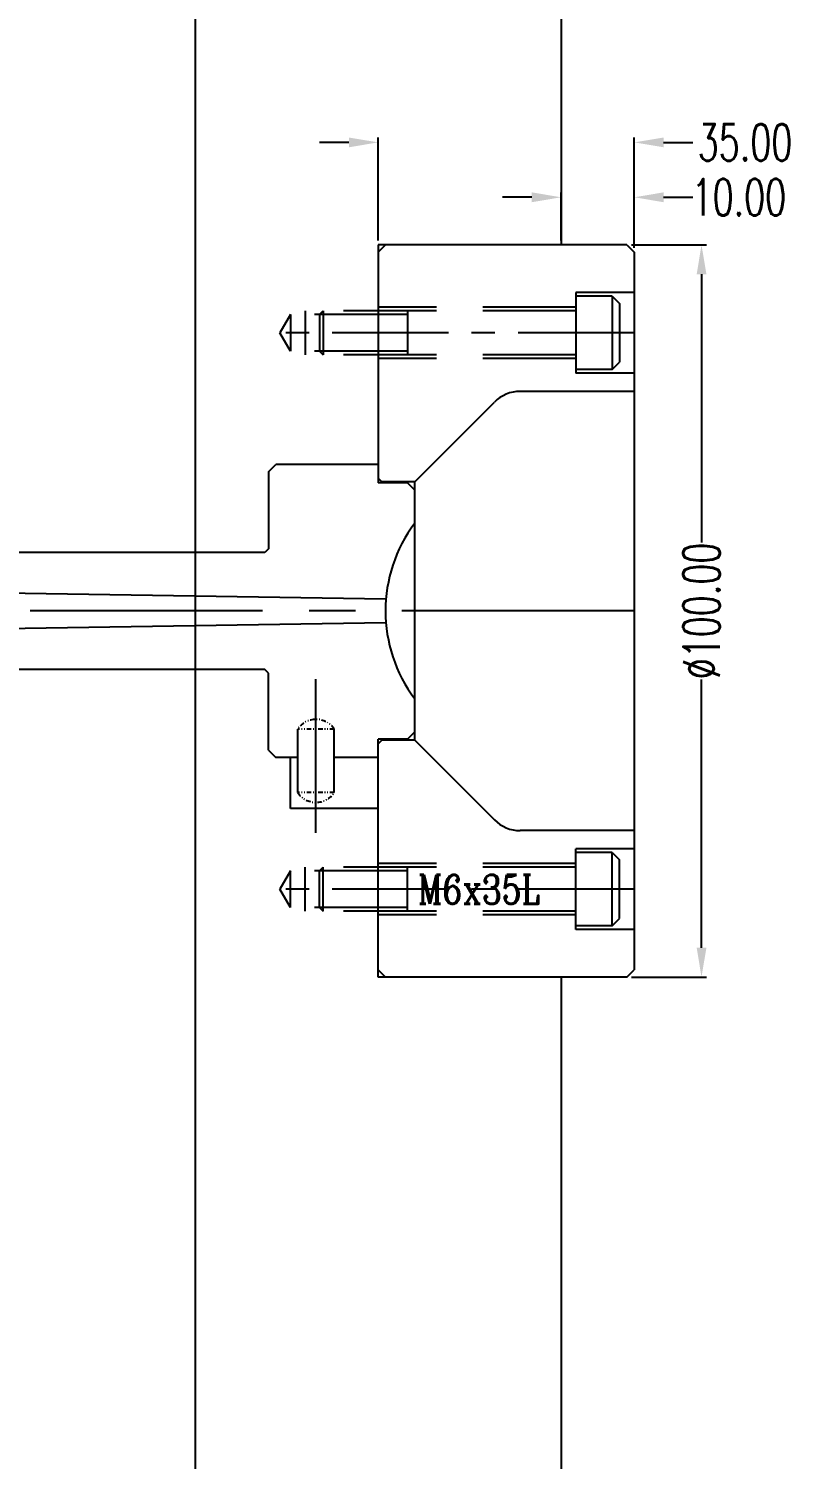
# Model space of a CAD drawing. Header units: inches. Extents: x 160917 to 162189, y -51061 to -50161.
# Drawn here: x 161259.2 to 161365.6, y -50528.1 to -50332.7 of the extents above; entities that cross this region are included whole.
import ezdxf

# ---------------------------------------------------------------- set-up
doc = ezdxf.new("R2010")
doc.units = ezdxf.units.IN
doc.header["$LTSCALE"] = 2
doc.header["$MEASUREMENT"] = 0
doc.header["$PDMODE"] = 3
doc.header["$PDSIZE"] = 0.3125
for name, pattern in [('CENTER', [50.8, 31.75, -6.35, 6.35, -6.35]), ('HIDDEN', [9.525, 6.35, -3.175]), ('PHANTOM2', [0.69, 0.3, -0.13, 0, -0.13, 0, -0.13])]:
    doc.linetypes.add(name, pattern=pattern)
doc.layers.get('0').update_dxf_attribs({"linetype": 'CONTINUOUS'})
doc.layers.get('Defpoints').update_dxf_attribs({"linetype": 'CONTINUOUS'})
for name, color, linetype in [('CAV-COR', 1, 'CONTINUOUS'), ('Ru', 8, 'CONTINUOUS'), ('SCREW', 52, 'HIDDEN')]:
    doc.layers.add(name, color=color, linetype=linetype)
doc.layers.add('dim', color=3, linetype='CONTINUOUS', lineweight=15)
doc.styles.add('ROMANC', font='romanc', dxfattribs={"width": 0.6, "height": 1})
doc.styles.get("Standard").update_dxf_attribs({"font": 'txt.shx', "width": 0.67})
doc.dimstyles.new('2.00', dxfattribs={"dimtxt": 5, "dimasz": 4, "dimexe": 0.666, "dimexo": 0.626, "dimgap": 1, "dimtad": 0, "dimzin": 0, "dimdsep": 46, "dimtxsty": 'Standard', "dimcen": 0.09, "dimclrd": 3, "dimclre": 3, "dimclrt": 7, "dimazin": 0, "dimtfac": 1, "dimtofl": 0, "dimtmove": 0, "dimatfit": 0, "dimfxl": 0, "dimtolj": 1, "dimtzin": 0, "dimarcsym": 0})

# ---------------------------------------------------------------- blocks, each defined once
blk = doc.blocks.new('*D35601')
at = {"layer": 'Defpoints', "color": 0}
for p in [(161340.96, -50362.21), (161340.96, -50462.21), (161351.15, -50462.21)]:
    blk.add_point(p, dxfattribs=at)
at = {"layer": 'dim', "color": 3, "linetype": 'ByBlock', "lineweight": -2}
for p, q in [((161341.59, -50362.21), (161351.82, -50362.21)), ((161351.15, -50366.21), (161351.15, -50402.84)), ((161351.15, -50458.21), (161351.15, -50421.59)), ((161341.59, -50462.21), (161351.82, -50462.21))]:
    blk.add_line(p, q, dxfattribs=at)
at = {"layer": 'dim', "color": 3, "linetype": 'ByBlock'}
for points in [[(161351.82, -50366.21), (161350.49, -50366.21), (161351.15, -50362.21)], [(161350.49, -50458.21), (161351.82, -50458.21), (161351.15, -50462.21)]]:
    blk.add_solid(points, dxfattribs=at)
at = {"layer": 'dim', "color": 7, "linetype": 'ByBlock', "insert": (161351.15, -50412.21), "char_height": 5, "attachment_point": 5, "rotation": 90}
blk.add_mtext('%%c100.00', dxfattribs=at)
blk = doc.blocks.new('*D35602')
at = {"layer": 'Defpoints', "color": 0}
for p in [(161341.96, -50355.7), (161331.96, -50362.21), (161341.96, -50363.21)]:
    blk.add_point(p, dxfattribs=at)
at = {"layer": 'dim', "color": 3, "linetype": 'ByBlock', "lineweight": -2}
for p, q in [((161327.96, -50355.7), (161323.96, -50355.7)), ((161331.96, -50361.59), (161331.96, -50355.04)), ((161341.96, -50362.59), (161341.96, -50355.04)), ((161345.96, -50355.7), (161349.96, -50355.7))]:
    blk.add_line(p, q, dxfattribs=at)
at = {"layer": 'dim', "color": 3, "linetype": 'ByBlock'}
for points in [[(161327.96, -50356.37), (161327.96, -50355.03), (161331.96, -50355.7)], [(161345.96, -50355.03), (161345.96, -50356.37), (161341.96, -50355.7)]]:
    blk.add_solid(points, dxfattribs=at)
at = {"layer": 'dim', "color": 7, "linetype": 'ByBlock', "insert": (161356.26, -50355.7), "char_height": 5, "attachment_point": 5}
blk.add_mtext('\\A1;10.00', dxfattribs=at)
blk = doc.blocks.new('*D35603')
at = {"layer": 'Defpoints', "color": 0}
for p in [(161341.96, -50348.2), (161306.96, -50362.21), (161341.96, -50363.21)]:
    blk.add_point(p, dxfattribs=at)
at = {"layer": 'dim', "color": 3, "linetype": 'ByBlock', "lineweight": -2}
for p, q in [((161302.96, -50348.2), (161298.96, -50348.2)), ((161306.96, -50361.59), (161306.96, -50347.54)), ((161341.96, -50362.59), (161341.96, -50347.54)), ((161345.96, -50348.2), (161349.96, -50348.2))]:
    blk.add_line(p, q, dxfattribs=at)
at = {"layer": 'dim', "color": 3, "linetype": 'ByBlock'}
for points in [[(161302.96, -50348.87), (161302.96, -50347.54), (161306.96, -50348.2)], [(161345.96, -50347.54), (161345.96, -50348.87), (161341.96, -50348.2)]]:
    blk.add_solid(points, dxfattribs=at)
at = {"layer": 'dim', "color": 7, "linetype": 'ByBlock', "insert": (161357.1, -50348.2), "char_height": 5, "attachment_point": 5}
blk.add_mtext('\\A1;35.00', dxfattribs=at)

msp = doc.modelspace()

# ---------------------------------------------------------------- linework, layer by layer
at = {"linetype": 'Continuous'}
for p, q in [((161331.96, -50215.211), (161331.96, -50362.211)), ((161340.96, -50362.211), (161306.96, -50362.211)), ((161307.96, -50362.211), (161306.96, -50363.211)), ((161340.96, -50362.211), (161341.96, -50363.211)), ((161341.96, -50363.211), (161341.96, -50461.211)), ((161311.96, -50394.561), (161322.846, -50383.676)), ((161341.96, -50382.211), (161326.381, -50382.211)), ((161306.96, -50392.211), (161292.96, -50392.211)), ((161310.96, -50394.711), (161306.96, -50394.711)), ((161311.96, -50394.561), (161307.46, -50394.561)), ((161310.96, -50394.711), (161311.96, -50395.711)), ((161311.96, -50429.861), (161311.96, -50394.561)), ((161291.46, -50404.211), (161220.96, -50404.211)), ((161291.46, -50420.211), (161220.96, -50420.211)), ((161295.96, -50437.011), (161295.96, -50428.353)), ((161300.96, -50437.011), (161300.96, -50428.353)), ((161310.96, -50429.711), (161311.96, -50428.711)), ((161310.96, -50429.711), (161306.96, -50429.711)), ((161311.96, -50429.861), (161307.46, -50429.861)), ((161311.96, -50429.861), (161322.846, -50440.747)), ((161295.96, -50432.211), (161292.96, -50432.211)), ((161294.96, -50439.211), (161294.96, -50432.211)), ((161306.96, -50432.211), (161300.96, -50432.211)), ((161306.96, -50439.211), (161294.96, -50439.211)), ((161341.96, -50442.211), (161326.381, -50442.211)), ((161307.96, -50462.211), (161306.96, -50461.211)), ((161340.96, -50462.211), (161306.96, -50462.211)), ((161331.96, -50462.211), (161331.96, -50609.211)), ((161340.96, -50462.211), (161341.96, -50461.211))]:
    msp.add_line(p, q, dxfattribs=at)
for p, q in [((161306.96, -50362.211), (161306.96, -50394.711)), ((161291.96, -50393.211), (161292.96, -50392.211)), ((161291.96, -50393.211), (161291.96, -50403.711)), ((161307.46, -50394.561), (161306.96, -50394.061)), ((161291.96, -50403.711), (161291.46, -50404.211)), ((161291.96, -50420.711), (161291.46, -50420.211)), ((161291.96, -50431.211), (161291.96, -50420.711)), ((161306.96, -50462.211), (161306.96, -50429.711)), ((161307.46, -50429.861), (161306.96, -50430.361)), ((161291.96, -50431.211), (161292.96, -50432.211))]:
    msp.add_line(p, q)
at = {"linetype": 'HIDDEN'}
for p, q in [((161341.96, -50368.711), (161333.96, -50368.711)), ((161333.96, -50370.711), (161306.96, -50370.711)), ((161333.96, -50377.711), (161306.96, -50377.711)), ((161341.96, -50379.711), (161333.96, -50379.711)), ((161341.96, -50444.711), (161333.96, -50444.711)), ((161333.96, -50446.711), (161306.96, -50446.711)), ((161333.96, -50453.711), (161306.96, -50453.711)), ((161341.96, -50455.711), (161333.96, -50455.711))]:
    msp.add_line(p, q, dxfattribs=at)
at = {"linetype": 'CENTER', "ltscale": 0.5}
msp.add_line((161341.96, -50412.211), (160980.96, -50412.211), dxfattribs=at)
at = {"linetype": 'CENTER'}
msp.add_line((161298.46, -50442.514), (161298.46, -50421.539), dxfattribs=at)
at = {"linetype": 'PHANTOM2'}
for p, q in [((161300.96, -50428.353), (161295.96, -50428.353)), ((161300.96, -50437.011), (161295.96, -50437.011))]:
    msp.add_line(p, q, dxfattribs=at)
at = {"linetype": 'Continuous'}
for centre, radius, start, end in [((161326.381, -50387.211), 5, 90, 135), ((161327.96, -50412.211), 20, 143.1301, 216.8699), ((161326.381, -50437.211), 5, 225, 270)]:
    msp.add_arc(centre, radius, start, end, dxfattribs=at)
at = {"color": 7, "linetype": 'PHANTOM2'}
for centre, start, end in [((161298.46, -50430.011), 33.55731, 146.44269), ((161298.46, -50435.353), 213.55731, 326.44269)]:
    msp.add_arc(centre, 3, start, end, dxfattribs=at)
at = {"layer": 'CAV-COR'}
msp.add_line((161281.96, -50267.211), (161281.96, -50557.211), dxfattribs=at)
at = {"layer": 'Ru'}
for points in [[(161308.024, -50410.611), (161220.96, -50409.211)], [(161308.024, -50413.811), (161220.96, -50415.211)]]:
    msp.add_lwpolyline(points, dxfattribs=at)
at = {"layer": 'SCREW'}
for p, q in [((161333.96, -50368.711), (161333.96, -50379.711)), ((161338.96, -50369.211), (161333.96, -50369.211)), ((161338.96, -50369.211), (161338.96, -50379.211)), ((161339.96, -50370.211), (161339.96, -50378.211)), ((161294.96, -50371.711), (161293.517, -50374.211)), ((161310.96, -50371.711), (161294.96, -50371.711)), ((161294.96, -50371.711), (161294.96, -50376.711)), ((161333.96, -50371.211), (161296.96, -50371.211)), ((161296.96, -50371.211), (161296.96, -50377.211)), ((161298.96, -50371.711), (161299.46, -50371.211)), ((161298.96, -50371.711), (161298.96, -50376.711)), ((161299.46, -50371.211), (161299.46, -50377.211)), ((161310.96, -50371.211), (161310.96, -50377.211)), ((161294.96, -50376.711), (161293.517, -50374.211)), ((161310.96, -50376.711), (161294.96, -50376.711)), ((161333.96, -50377.211), (161296.96, -50377.211)), ((161298.96, -50376.711), (161299.46, -50377.211)), ((161338.96, -50379.211), (161339.96, -50378.211)), ((161338.96, -50379.211), (161333.96, -50379.211)), ((161333.96, -50455.711), (161333.96, -50444.711)), ((161338.96, -50445.211), (161333.96, -50445.211)), ((161338.96, -50455.211), (161338.96, -50445.211)), ((161338.96, -50445.211), (161339.96, -50446.211)), ((161339.96, -50454.211), (161339.96, -50446.211)), ((161294.96, -50447.711), (161293.517, -50450.211)), ((161294.96, -50452.711), (161294.96, -50447.711)), ((161310.96, -50447.711), (161294.96, -50447.711)), ((161333.96, -50447.211), (161296.96, -50447.211)), ((161296.96, -50453.211), (161296.96, -50447.211)), ((161298.96, -50447.711), (161299.46, -50447.211)), ((161298.96, -50452.711), (161298.96, -50447.711)), ((161299.46, -50453.211), (161299.46, -50447.211)), ((161310.96, -50453.211), (161310.96, -50447.211)), ((161294.96, -50452.711), (161293.517, -50450.211)), ((161310.96, -50452.711), (161294.96, -50452.711)), ((161333.96, -50453.211), (161296.96, -50453.211)), ((161298.96, -50452.711), (161299.46, -50453.211)), ((161338.96, -50455.211), (161333.96, -50455.211))]:
    msp.add_line(p, q, dxfattribs=at)
at = {"layer": 'SCREW', "linetype": 'Continuous'}
for p, q in [((161338.96, -50369.211), (161339.96, -50370.211)), ((161338.96, -50455.211), (161339.96, -50454.211))]:
    msp.add_line(p, q, dxfattribs=at)
at = {"layer": 'SCREW', "linetype": 'CENTER', "ltscale": 0.25}
for p, q in [((161341.96, -50374.211), (161293.517, -50374.211)), ((161341.96, -50450.211), (161293.517, -50450.211))]:
    msp.add_line(p, q, dxfattribs=at)

# ---------------------------------------------------------------- texts
at = {"layer": 'dim', "linetype": 'ByBlock', "style": 'ROMANC', "width": 0.8}
msp.add_text('M6x35L', height=3.9343, dxfattribs=at).set_placement((161312.385, -50452.208))

# ---------------------------------------------------------------- dimensions: what is measured, and where the dimension line sits
at = {"layer": 'dim', "linetype": 'ByBlock'}
for base, p1, picture, middle in [((161341.96, -50348.202), (161306.96, -50362.211), '*D35603', (161357.102, -50348.202)), ((161341.96, -50355.702), (161331.96, -50362.211), '*D35602', (161356.264, -50355.702))]:
    dim = msp.add_linear_dim(base=base, p1=p1, p2=(161341.96, -50363.211), dimstyle='2.00', dxfattribs=at)
    dim.commit()
    dim.dimension.update_dxf_attribs({"geometry": picture, "text_midpoint": middle, "dimtype": 160})
dim = msp.add_linear_dim(base=(161351.155, -50462.211), p1=(161340.96, -50362.211), p2=(161340.96, -50462.211), angle=270, text='%%c<>', dimstyle='2.00', dxfattribs=at)
dim.commit()
dim.dimension.update_dxf_attribs({"geometry": '*D35601', "text_midpoint": (161351.155, -50412.211), "dimtype": 160})

doc.saveas('drawing.dxf')
